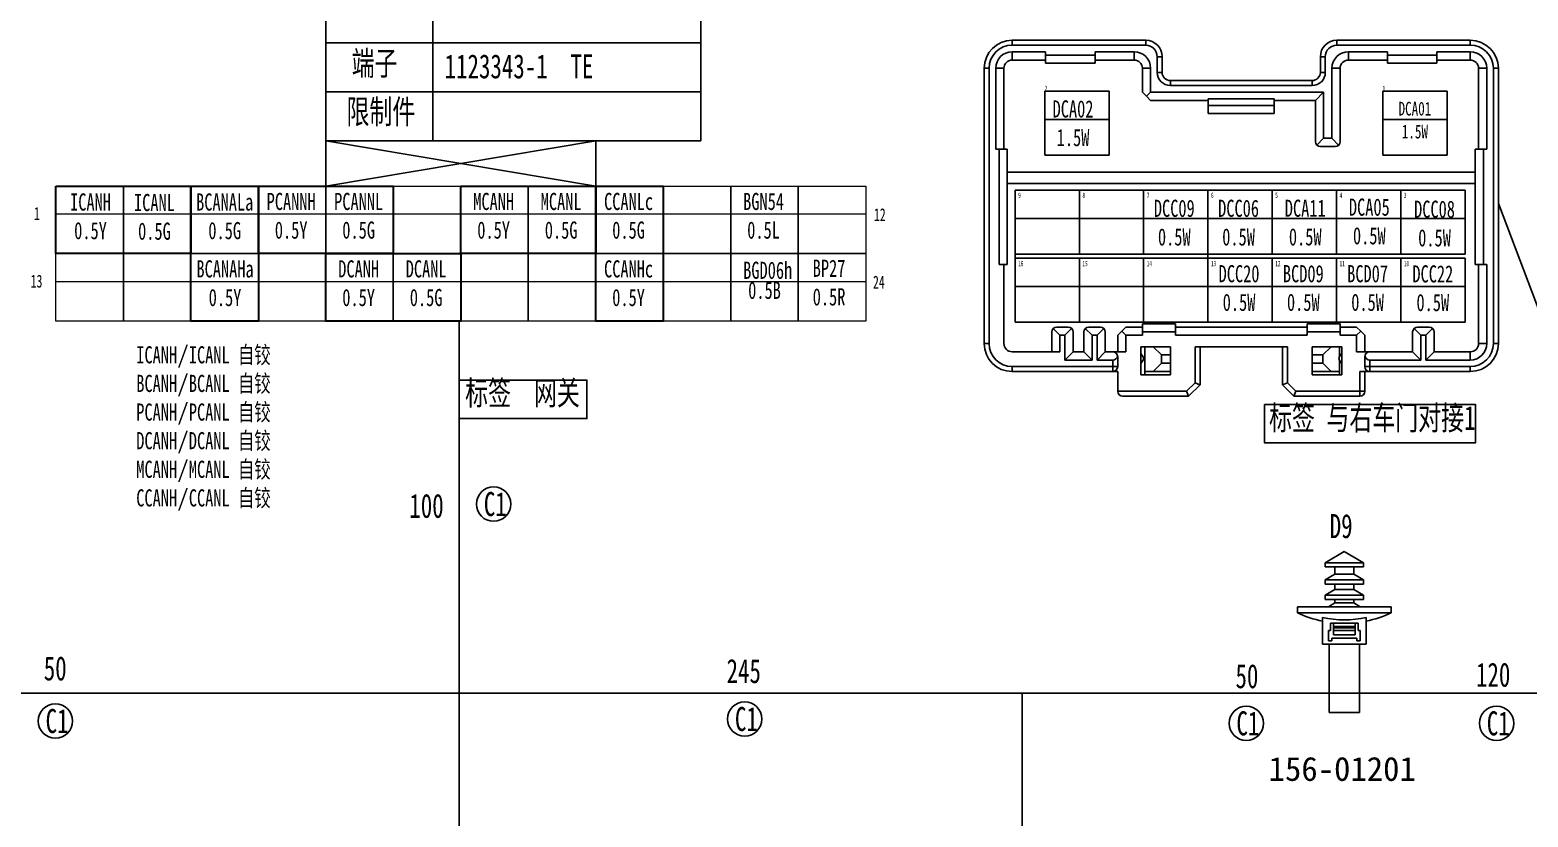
# Model space of a CAD drawing. Header units: millimetres. Extents: x 1543 to 5748, y 1576 to 2417.
# Drawn here: x 4839.7 to 5057.8, y 1692.9 to 1807.5 of the extents above; entities that cross this region are included whole.
import ezdxf

# ---------------------------------------------------------------- set-up
doc = ezdxf.new("R2010")
doc.units = ezdxf.units.MM
doc.layers.get('0').update_dxf_attribs({"lineweight": 25})
doc.layers.add('11文本层', color=255, linetype='Continuous')
for name, color, linetype, lineweight in [('1轮廓实线层', 7, 'Continuous', 50), ('_0', 7, 'Continuous', 25), ('基本型', 7, 'Continuous', 18)]:
    doc.layers.add(name, color=color, linetype=linetype, lineweight=lineweight)
doc.styles.add('FST', font='', dxfattribs={"width": 0.67})
doc.styles.get("Standard").update_dxf_attribs({"font": ''})
doc.styles.add('仿宋体', font='', dxfattribs={"width": 0.7, "height": 3.5})
doc.styles.add('仿宋体GB2312', font='', dxfattribs={"width": 0.7})
doc.styles.add('标准', font='fangsong.ttf', dxfattribs={"width": 0.7, "height": 3.5})
doc.styles.get('FST').set_extended_font_data('宋体')
doc.styles.get('Standard').set_extended_font_data('SimSun')
doc.styles.get('仿宋体').set_extended_font_data('SimSun')
doc.styles.get('仿宋体GB2312').set_extended_font_data('SimSun')

msp = doc.modelspace()

# ---------------------------------------------------------------- linework, layer by layer
at = {"lineweight": -3}
for p, q in [((4982.71, 1805.31), (4982.71, 1806.03)), ((4982.71, 1806.03), (5002.15, 1806.03)), ((4982.71, 1805.31), (5002.15, 1805.31)), ((4982.71, 1804.35), (4987.57, 1804.35)), ((4982.71, 1804.35), (4982.71, 1803.15)), ((4987.57, 1803.87), (4987.57, 1804.35)), ((4994.77, 1803.87), (4994.77, 1804.35)), ((4994.77, 1804.35), (5000.47, 1804.35)), ((5000.47, 1804.35), (5000.47, 1803.15)), ((5002.15, 1805.31), (5002.15, 1806.03)), ((5029.99, 1805.31), (5029.99, 1806.03)), ((5029.99, 1806.03), (5049.43, 1806.03)), ((5029.99, 1805.31), (5049.43, 1805.31)), ((5037.36, 1804.35), (5031.67, 1804.35)), ((5031.67, 1803.15), (5031.67, 1804.35)), ((5037.36, 1804.35), (5037.36, 1803.87)), ((5044.56, 1804.35), (5044.56, 1803.87)), ((5044.56, 1804.35), (5049.43, 1804.35)), ((5049.43, 1805.31), (5049.43, 1806.03)), ((5049.43, 1804.35), (5049.43, 1803.15)), ((4982.71, 1803.15), (4987.57, 1803.15)), ((4987.57, 1803.87), (4994.77, 1803.87)), ((4987.57, 1803.87), (4987.57, 1802.67)), ((4987.57, 1802.67), (4994.77, 1802.67)), ((4994.77, 1802.67), (4994.77, 1803.87)), ((4994.77, 1803.15), (5000.47, 1803.15)), ((5003.83, 1803.63), (5003.83, 1801.35)), ((5003.83, 1803.63), (5004.55, 1803.63)), ((5004.55, 1803.63), (5004.55, 1801.35)), ((5028.31, 1803.63), (5027.59, 1803.63)), ((5027.59, 1801.35), (5027.59, 1803.63)), ((5028.31, 1801.35), (5028.31, 1803.63)), ((5037.36, 1803.15), (5031.67, 1803.15)), ((5037.36, 1803.87), (5044.56, 1803.87)), ((5037.36, 1803.87), (5037.36, 1802.67)), ((5037.36, 1802.67), (5044.56, 1802.67)), ((5044.56, 1802.67), (5044.56, 1803.87)), ((5044.56, 1803.15), (5049.43, 1803.15)), ((4979.35, 1801.95), (4978.63, 1801.95)), ((4978.63, 1761.87), (4978.63, 1801.95)), ((4979.35, 1761.87), (4979.35, 1801.95)), ((4980.31, 1790.19), (4980.31, 1801.95)), ((4980.31, 1801.95), (4981.51, 1801.95)), ((4981.51, 1790.19), (4981.51, 1801.95)), ((5002.87, 1801.95), (5001.67, 1801.95)), ((5001.67, 1801.95), (5001.67, 1798.47)), ((5002.87, 1801.95), (5002.87, 1798.47)), ((5003.83, 1801.35), (5004.55, 1801.35)), ((5005.75, 1799.43), (5005.75, 1800.15)), ((5005.75, 1800.15), (5026.39, 1800.15)), ((5026.39, 1799.43), (5026.39, 1800.15)), ((5028.31, 1801.35), (5027.59, 1801.35)), ((5029.27, 1801.95), (5029.27, 1791.75)), ((5030.47, 1801.95), (5029.27, 1801.95)), ((5030.47, 1801.95), (5030.47, 1791.27)), ((5051.83, 1801.95), (5050.63, 1801.95)), ((5050.63, 1801.95), (5050.63, 1790.19)), ((5051.83, 1801.95), (5051.83, 1790.19)), ((5052.79, 1801.95), (5052.79, 1761.87)), ((5052.79, 1801.95), (5053.51, 1801.95)), ((5053.51, 1801.95), (5053.51, 1761.87)), ((5001.67, 1798.47), (5002.27, 1797.87)), ((5002.27, 1797.87), (5002.87, 1798.47)), ((5002.87, 1797.27), (5002.27, 1797.87)), ((5002.87, 1798.47), (5028.07, 1798.47)), ((5005.75, 1799.43), (5026.39, 1799.43)), ((5026.87, 1797.27), (5028.07, 1798.47)), ((5028.07, 1798.47), (5028.07, 1791.75)), ((5002.87, 1797.27), (5011.27, 1797.27)), ((5011.27, 1797.27), (5011.27, 1797.48)), ((5020.87, 1797.48), (5011.27, 1797.48)), ((5011.27, 1795.35), (5011.27, 1797.27)), ((5011.27, 1797.27), (5011.27, 1796.55)), ((5020.87, 1796.55), (5011.27, 1796.55)), ((5020.87, 1797.48), (5020.87, 1797.27)), ((5020.87, 1797.27), (5026.87, 1797.27)), ((5020.87, 1797.27), (5020.87, 1796.55)), ((5020.87, 1795.35), (5020.87, 1796.55)), ((5026.87, 1797.27), (5026.87, 1791.27)), ((5011.27, 1795.35), (5020.87, 1795.35)), ((5027.08, 1790.76), (5028.07, 1791.75)), ((5028.07, 1791.75), (5029.27, 1791.75)), ((5030.25, 1790.76), (5029.27, 1791.75)), ((4980.31, 1790.19), (4980.79, 1790.19)), ((4980.79, 1773.39), (4980.79, 1790.19)), ((4981.99, 1790.19), (4980.79, 1790.19)), ((4981.99, 1773.39), (4981.99, 1790.19)), ((5027.59, 1790.55), (5029.75, 1790.55)), ((5051.35, 1790.19), (5050.15, 1790.19)), ((5050.15, 1790.19), (5050.15, 1773.39)), ((5051.35, 1790.19), (5051.83, 1790.19)), ((5051.35, 1790.19), (5051.35, 1773.39)), ((4981.99, 1786.83), (5050.15, 1786.83)), ((4981.99, 1785.15), (5050.15, 1785.15)), ((4981.51, 1773.39), (4980.79, 1773.39)), ((4981.51, 1761.87), (4981.51, 1773.39)), ((4981.51, 1773.39), (4981.99, 1773.39)), ((5050.15, 1773.39), (5051.35, 1773.39)), ((5050.63, 1773.39), (5050.63, 1761.87)), ((5051.83, 1773.39), (5051.35, 1773.39)), ((5051.83, 1773.39), (5051.83, 1761.87)), ((4988.47, 1763.55), (4988.47, 1760.67)), ((4988.68, 1764.06), (4989.67, 1763.07)), ((4990.87, 1764.27), (4989.19, 1764.27)), ((4990.39, 1763.07), (4989.67, 1763.07)), ((4989.67, 1763.07), (4989.67, 1760.67)), ((4991.37, 1764.06), (4990.39, 1763.07)), ((4990.39, 1759.47), (4990.39, 1763.07)), ((4991.59, 1760.67), (4991.59, 1763.55)), ((4993.15, 1763.55), (4993.15, 1760.67)), ((4993.36, 1764.06), (4994.35, 1763.07)), ((4995.55, 1764.27), (4993.87, 1764.27)), ((4995.07, 1763.07), (4994.35, 1763.07)), ((4994.35, 1763.07), (4994.35, 1759.47)), ((4996.05, 1764.06), (4995.07, 1763.07)), ((4995.07, 1759.47), (4995.07, 1763.07)), ((4996.27, 1760.67), (4996.27, 1763.55)), ((4998.67, 1763.67), (4998.07, 1763.07)), ((4998.07, 1760.67), (4998.07, 1763.07)), ((4999.27, 1764.27), (4998.67, 1763.67)), ((4999.27, 1763.07), (4998.67, 1763.67)), ((4999.27, 1764.27), (5001.67, 1764.27)), ((4999.27, 1763.07), (5001.67, 1763.07)), ((4999.27, 1760.67), (4999.27, 1763.07)), ((5001.67, 1764.75), (5001.67, 1763.55)), ((5001.67, 1764.75), (5006.47, 1764.75)), ((5001.67, 1763.07), (5001.67, 1763.55)), ((5001.67, 1763.55), (5006.47, 1763.55)), ((5006.47, 1763.55), (5006.47, 1764.75)), ((5006.47, 1764.27), (5025.67, 1764.27)), ((5006.47, 1763.55), (5006.47, 1763.07)), ((5006.47, 1763.07), (5025.67, 1763.07)), ((5025.67, 1764.75), (5025.67, 1763.55)), ((5025.67, 1764.75), (5030.47, 1764.75)), ((5025.67, 1763.07), (5025.67, 1763.55)), ((5025.67, 1763.55), (5030.47, 1763.55)), ((5030.47, 1763.55), (5030.47, 1764.75)), ((5030.47, 1764.27), (5032.87, 1764.27)), ((5030.47, 1763.55), (5030.47, 1763.07)), ((5030.47, 1763.07), (5032.87, 1763.07)), ((5033.47, 1763.67), (5032.87, 1764.27)), ((5032.87, 1763.07), (5033.47, 1763.67)), ((5032.87, 1763.07), (5032.87, 1760.67)), ((5034.07, 1763.07), (5033.47, 1763.67)), ((5034.07, 1763.07), (5034.07, 1760.67)), ((5041.03, 1763.55), (5041.03, 1760.67)), ((5041.24, 1764.06), (5042.23, 1763.07)), ((5043.43, 1764.27), (5041.75, 1764.27)), ((5042.95, 1763.07), (5042.23, 1763.07)), ((5042.23, 1763.07), (5042.23, 1759.47)), ((5043.93, 1764.06), (5042.95, 1763.07)), ((5042.95, 1759.47), (5042.95, 1763.07)), ((5044.15, 1760.67), (5044.15, 1763.55)), ((4979.35, 1761.87), (4978.63, 1761.87)), ((5001.43, 1761.39), (5001.43, 1757.31)), ((5005.75, 1761.39), (5001.43, 1761.39)), ((5001.43, 1761.39), (5002.04, 1761.39)), ((5002.04, 1761.4), (5002.04, 1757.8)), ((5003.24, 1761.4), (5004.44, 1760.2)), ((5005.75, 1757.31), (5005.75, 1761.39)), ((5009.35, 1761.39), (5009.35, 1756.17)), ((5009.35, 1761.39), (5022.79, 1761.39)), ((5010.07, 1761.39), (5010.07, 1755.87)), ((5022.07, 1755.87), (5022.07, 1761.39)), ((5022.79, 1756.17), (5022.79, 1761.39)), ((5026.39, 1761.39), (5026.39, 1757.31)), ((5030.71, 1761.39), (5026.39, 1761.39)), ((5029.16, 1761.4), (5027.96, 1760.2)), ((5030.36, 1759.94), (5030.36, 1761.4)), ((5030.36, 1761.39), (5030.71, 1761.39)), ((5030.71, 1757.31), (5030.71, 1761.39)), ((5051.83, 1761.87), (5050.63, 1761.87)), ((5052.79, 1761.87), (5053.51, 1761.87)), ((4989.67, 1760.67), (4982.71, 1760.67)), ((4997.35, 1758.51), (4982.71, 1758.51)), ((4982.71, 1758.51), (4982.71, 1757.79)), ((4991.59, 1760.67), (4990.39, 1759.47)), ((4994.35, 1759.47), (4990.39, 1759.47)), ((4993.15, 1760.67), (4991.59, 1760.67)), ((4994.35, 1759.47), (4993.15, 1760.67)), ((4996.27, 1760.67), (4995.07, 1759.47)), ((4997.35, 1759.47), (4995.07, 1759.47)), ((4997.35, 1760.67), (4996.27, 1760.67)), ((4997.35, 1760.67), (4999.27, 1760.67)), ((4997.35, 1758.51), (4997.35, 1759.47)), ((4997.35, 1758.51), (4997.35, 1757.79)), ((4997.35, 1758.51), (4998.07, 1758.51)), ((4998.07, 1758.51), (4998.07, 1759.95)), ((5001.43, 1760.41), (5001.75, 1759.98)), ((5001.75, 1759.4), (5001.43, 1758.97)), ((5003.24, 1757.8), (5004.44, 1759)), ((5004.44, 1760.2), (5004.44, 1759)), ((5005.75, 1760.2), (5004.44, 1760.2)), ((5004.44, 1759), (5005.75, 1759)), ((5027.96, 1760.2), (5026.39, 1760.2)), ((5026.39, 1759), (5027.96, 1759)), ((5027.96, 1759), (5027.96, 1760.2)), ((5029.16, 1757.8), (5027.96, 1759)), ((5030.36, 1757.8), (5030.36, 1759.44)), ((5030.38, 1759.98), (5030.71, 1760.41)), ((5030.71, 1758.97), (5030.38, 1759.4)), ((5032.87, 1760.67), (5034.79, 1760.67)), ((5034.07, 1759.95), (5034.07, 1758.51)), ((5034.07, 1758.51), (5034.79, 1758.51)), ((5041.03, 1760.67), (5034.79, 1760.67)), ((5042.23, 1759.47), (5034.79, 1759.47)), ((5034.79, 1759.47), (5034.79, 1758.51)), ((5049.43, 1758.51), (5034.79, 1758.51)), ((5034.79, 1758.51), (5034.79, 1757.79)), ((5042.23, 1759.47), (5041.03, 1760.67)), ((5044.15, 1760.67), (5042.95, 1759.47)), ((5049.43, 1759.47), (5042.95, 1759.47)), ((5049.43, 1760.67), (5044.15, 1760.67)), ((5049.43, 1759.47), (5049.43, 1760.67)), ((5049.43, 1758.51), (5049.43, 1757.79)), ((4997.35, 1757.79), (4982.71, 1757.79)), ((4997.35, 1757.79), (4998.07, 1757.79)), ((4998.07, 1757.79), (4998.07, 1754.91)), ((5001.43, 1757.31), (5005.75, 1757.31)), ((5002.04, 1757.31), (5002.04, 1757.8)), ((5003.24, 1757.8), (5002.04, 1757.8)), ((5003.24, 1757.8), (5005.75, 1757.8)), ((5026.39, 1757.8), (5029.16, 1757.8)), ((5026.39, 1757.31), (5030.71, 1757.31)), ((5030.36, 1757.8), (5029.16, 1757.8)), ((5030.36, 1757.31), (5030.36, 1757.8)), ((5034.79, 1757.79), (5033.35, 1757.79)), ((5033.35, 1757.79), (5033.35, 1754.91)), ((5034.07, 1757.79), (5034.07, 1754.91)), ((5049.43, 1757.79), (5034.79, 1757.79)), ((5008.09, 1754.91), (4998.07, 1754.91)), ((5008.39, 1754.19), (4998.79, 1754.19)), ((5009.35, 1756.17), (5008.09, 1754.91)), ((5008.09, 1754.91), (5008.38, 1754.19)), ((5010.07, 1755.87), (5008.39, 1754.19)), ((5009.35, 1756.17), (5010.06, 1755.87)), ((5022.79, 1756.17), (5022.07, 1755.87)), ((5023.75, 1754.19), (5022.07, 1755.87)), ((5024.04, 1754.91), (5022.79, 1756.17)), ((5024.04, 1754.91), (5023.75, 1754.19)), ((5033.35, 1754.19), (5023.75, 1754.19)), ((5033.35, 1754.91), (5024.04, 1754.91)), ((5033.35, 1754.91), (5034.07, 1754.91)), ((5033.35, 1754.91), (5033.35, 1754.19)), ((5031.08, 1731.61), (5028.28, 1729.93)), ((5031.08, 1731.61), (5033.88, 1729.93)), ((5028.28, 1729.93), (5029.74, 1729.93)), ((5028.28, 1729.93), (5028.28, 1729.35)), ((5028.28, 1729.35), (5029.74, 1729.35)), ((5029.71, 1728.31), (5028.28, 1727.45)), ((5029.71, 1729.35), (5029.71, 1728.31)), ((5029.71, 1728.31), (5030.42, 1728.31)), ((5029.74, 1729.93), (5033.88, 1729.93)), ((5029.74, 1729.35), (5033.88, 1729.35)), ((5030.42, 1728.31), (5032.46, 1728.31)), ((5032.46, 1729.35), (5032.46, 1728.31)), ((5032.46, 1728.31), (5033.88, 1727.45)), ((5033.88, 1729.93), (5033.88, 1729.35)), ((5028.28, 1727.45), (5029.74, 1727.45)), ((5028.28, 1727.45), (5028.28, 1726.82)), ((5028.28, 1726.82), (5029.74, 1726.82)), ((5029.71, 1726.06), (5028.28, 1725.21)), ((5029.71, 1726.82), (5029.71, 1726.06)), ((5029.71, 1726.06), (5030.42, 1726.06)), ((5029.74, 1727.45), (5033.88, 1727.45)), ((5029.74, 1726.82), (5033.88, 1726.82)), ((5030.42, 1726.06), (5032.46, 1726.06)), ((5032.46, 1726.82), (5032.46, 1726.06)), ((5032.46, 1726.06), (5033.88, 1725.21)), ((5033.88, 1727.45), (5033.88, 1726.82)), ((5028.28, 1725.21), (5029.74, 1725.21)), ((5028.28, 1725.21), (5028.28, 1724.61)), ((5028.28, 1724.61), (5029.74, 1724.61)), ((5029.71, 1724.1), (5028.77, 1723.53)), ((5029.71, 1724.61), (5029.71, 1724.1)), ((5029.71, 1724.1), (5030.42, 1724.1)), ((5029.74, 1725.21), (5033.88, 1725.21)), ((5029.74, 1724.61), (5033.88, 1724.61)), ((5030.42, 1724.1), (5032.46, 1724.1)), ((5032.46, 1724.61), (5033.88, 1724.61)), ((5032.46, 1724.61), (5032.46, 1724.1)), ((5032.46, 1724.1), (5033.39, 1723.53)), ((5033.88, 1725.21), (5033.88, 1724.61)), ((5024.28, 1722.65), (5024.28, 1723.53)), ((5027.82, 1723.53), (5024.28, 1723.53)), ((5027.82, 1722.65), (5024.28, 1722.65)), ((5027.82, 1723.53), (5037.88, 1723.53)), ((5027.82, 1722.65), (5037.88, 1722.65)), ((5027.88, 1718.09), (5027.88, 1721.97)), ((5034.28, 1718.09), (5034.28, 1721.97)), ((5037.88, 1722.65), (5037.88, 1723.53)), ((5028.76, 1720.09), (5028.76, 1718.57)), ((5028.76, 1720.09), (5029.08, 1720.09)), ((5033.08, 1721.13), (5029.08, 1721.13)), ((5029.08, 1721.13), (5029.08, 1720.09)), ((5029.48, 1720.68), (5029.48, 1721.13)), ((5029.48, 1720.64), (5029.48, 1720.68)), ((5029.48, 1720.68), (5032.68, 1720.68)), ((5029.48, 1720.49), (5029.48, 1720.64)), ((5029.48, 1720.64), (5032.68, 1720.64)), ((5029.48, 1720.09), (5029.48, 1720.49)), ((5029.48, 1720.49), (5032.68, 1720.49)), ((5029.48, 1719.45), (5029.48, 1720.09)), ((5029.48, 1720.09), (5032.68, 1720.09)), ((5029.48, 1719.45), (5032.68, 1719.45)), ((5032.68, 1720.68), (5032.68, 1721.13)), ((5032.68, 1720.64), (5032.68, 1720.68)), ((5032.68, 1720.49), (5032.68, 1720.64)), ((5032.68, 1720.09), (5032.68, 1720.49)), ((5032.68, 1719.45), (5032.68, 1720.09)), ((5033.08, 1721.13), (5033.08, 1720.09)), ((5033.08, 1720.09), (5033.4, 1720.09)), ((5033.4, 1720.09), (5033.4, 1718.57)), ((5027.88, 1718.09), (5034.28, 1718.09)), ((5029.24, 1718.57), (5028.76, 1718.57)), ((5028.88, 1713.13), (5028.88, 1718.09)), ((5028.88, 1718.09), (5033.28, 1718.09)), ((5032.92, 1718.97), (5029.24, 1718.97)), ((5029.24, 1718.57), (5029.24, 1718.97)), ((5032.92, 1718.57), (5032.92, 1718.97)), ((5033.4, 1718.57), (5032.92, 1718.57)), ((5033.28, 1713.13), (5033.28, 1718.09)), ((5028.88, 1708.17), (5028.88, 1713.13)), ((5033.28, 1708.17), (5033.28, 1713.13)), ((5028.88, 1708.17), (5033.28, 1708.17))]:
    msp.add_line(p, q, dxfattribs=at)
for p, q in [((4987.47, 1798.63), (4996.83, 1798.63)), ((4987.47, 1798.63), (4987.47, 1789.3)), ((4996.83, 1798.63), (4996.83, 1789.3)), ((4996.83, 1798.63), (4996.83, 1789.3)), ((5036.67, 1798.63), (5046.04, 1798.63)), ((5036.67, 1798.63), (5036.67, 1789.3)), ((5046.04, 1798.63), (5046.04, 1789.3)), ((5046.04, 1798.63), (5046.04, 1789.3)), ((4987.47, 1794.5), (4996.83, 1794.5)), ((5036.67, 1794.5), (5046.03, 1794.5)), ((4882.75, 1784.79), (4882.75, 1791.37)), ((4882.75, 1791.37), (4922.06, 1791.37)), ((4882.75, 1791.37), (4922.06, 1784.79)), ((4922.06, 1791.37), (4882.75, 1784.79)), ((4922.06, 1791.37), (4922.06, 1784.79)), ((4987.47, 1789.3), (4996.83, 1789.3)), ((5036.68, 1789.3), (5046.04, 1789.3)), ((4983.13, 1784.22), (4992.49, 1784.22)), ((4983.13, 1784.22), (4983.13, 1774.89)), ((4992.49, 1784.22), (4992.49, 1774.89)), ((4992.49, 1784.22), (5001.85, 1784.22)), ((4992.49, 1784.22), (4992.49, 1774.89)), ((5001.85, 1784.22), (5001.85, 1774.89)), ((5001.85, 1784.22), (5011.21, 1784.22)), ((5001.85, 1784.22), (5001.85, 1774.89)), ((5011.21, 1784.22), (5011.21, 1774.89)), ((5011.21, 1784.22), (5020.57, 1784.22)), ((5011.21, 1784.22), (5011.21, 1774.89)), ((5020.57, 1784.22), (5020.57, 1774.89)), ((5020.57, 1784.22), (5029.93, 1784.22)), ((5020.57, 1784.22), (5020.57, 1774.89)), ((5029.93, 1784.22), (5029.93, 1774.89)), ((5029.93, 1784.22), (5039.3, 1784.22)), ((5029.93, 1784.22), (5029.93, 1774.89)), ((5039.3, 1784.22), (5039.3, 1774.89)), ((5039.3, 1784.22), (5048.66, 1784.22)), ((5039.3, 1784.22), (5039.3, 1774.89)), ((5048.66, 1784.22), (5048.66, 1774.89)), ((5048.66, 1784.22), (5048.66, 1774.89)), ((4983.13, 1780.09), (4992.49, 1780.09)), ((4992.49, 1780.09), (5001.85, 1780.09)), ((5001.85, 1780.09), (5011.21, 1780.09)), ((5011.21, 1780.09), (5020.57, 1780.09)), ((5020.57, 1780.09), (5029.93, 1780.09)), ((5029.93, 1780.09), (5039.29, 1780.09)), ((5039.3, 1780.09), (5048.66, 1780.09)), ((4983.13, 1774.89), (4992.49, 1774.89)), ((4983.13, 1774.28), (4992.49, 1774.28)), ((4983.13, 1774.28), (4983.13, 1764.96)), ((4992.49, 1774.89), (5001.85, 1774.89)), ((4992.49, 1774.28), (4992.49, 1764.96)), ((4992.49, 1774.28), (5001.85, 1774.28)), ((4992.49, 1774.28), (4992.49, 1764.96)), ((5001.85, 1774.89), (5011.21, 1774.89)), ((5001.85, 1774.28), (5001.85, 1764.96)), ((5001.85, 1774.28), (5011.21, 1774.28)), ((5001.85, 1774.28), (5001.85, 1764.96)), ((5011.21, 1774.89), (5020.57, 1774.89)), ((5011.21, 1774.28), (5011.21, 1764.96)), ((5011.21, 1774.28), (5020.57, 1774.28)), ((5011.21, 1774.28), (5011.21, 1764.96)), ((5020.57, 1774.89), (5029.93, 1774.89)), ((5020.57, 1774.28), (5020.57, 1764.96)), ((5020.57, 1774.28), (5029.93, 1774.28)), ((5020.57, 1774.28), (5020.57, 1764.96)), ((5029.93, 1774.28), (5029.93, 1764.96)), ((5029.93, 1774.28), (5039.3, 1774.28)), ((5029.93, 1774.28), (5029.93, 1764.96)), ((5029.94, 1774.89), (5039.3, 1774.89)), ((5039.3, 1774.89), (5048.66, 1774.89)), ((5039.3, 1774.28), (5039.3, 1764.96)), ((5039.3, 1774.28), (5048.66, 1774.28)), ((5039.3, 1774.28), (5039.3, 1764.96)), ((5048.66, 1774.28), (5048.66, 1764.96)), ((5048.66, 1774.28), (5048.66, 1764.96)), ((4983.13, 1770.16), (4992.49, 1770.16)), ((4992.49, 1770.16), (5001.85, 1770.16)), ((5001.85, 1770.16), (5011.21, 1770.16)), ((5011.21, 1770.16), (5020.57, 1770.16)), ((5020.57, 1770.16), (5029.93, 1770.16)), ((5029.93, 1770.16), (5039.29, 1770.16)), ((5039.3, 1770.16), (5048.66, 1770.16)), ((4983.13, 1764.96), (4992.49, 1764.96)), ((4992.49, 1764.96), (5001.85, 1764.96)), ((5001.85, 1764.96), (5011.21, 1764.96)), ((5011.21, 1764.96), (5020.57, 1764.96)), ((5020.57, 1764.96), (5029.93, 1764.96)), ((5029.94, 1764.96), (5039.3, 1764.96)), ((5039.3, 1764.96), (5048.66, 1764.96))]:
    msp.add_line(p, q)
for centre, radius, start, end in [((4982.71, 1801.95), 4.08, 90, 180), ((4982.71, 1801.95), 3.36, 90, 180), ((4982.71, 1801.95), 2.4, 90, 180), ((5000.47, 1801.95), 2.4, 0, 90), ((5002.15, 1803.63), 2.4, 0, 90), ((5002.15, 1803.63), 1.68, 0, 90), ((5029.99, 1803.63), 2.4, 90, 180), ((5029.99, 1803.63), 1.68, 90, 180), ((5031.67, 1801.95), 2.4, 90, 180), ((5049.43, 1801.95), 4.08, 360, 90), ((5049.43, 1801.95), 3.36, 0, 90), ((5049.43, 1801.95), 2.4, 360, 90), ((4982.71, 1801.95), 1.2, 90, 180), ((5000.47, 1801.95), 1.2, 0, 90), ((5031.67, 1801.95), 1.2, 90, 180), ((5049.43, 1801.95), 1.2, 360, 90), ((5005.75, 1801.35), 1.92, 180, 270), ((5005.75, 1801.35), 1.2, 180, 270), ((5026.39, 1801.35), 1.92, 270, 0), ((5026.39, 1801.35), 1.2, 270, 0), ((5027.59, 1791.27), 0.72, 180, 270), ((5029.75, 1791.27), 0.72, 270, 0), ((4989.19, 1763.55), 0.72, 90, 180), ((4990.87, 1763.55), 0.72, 0, 90), ((4993.87, 1763.55), 0.72, 90, 180), ((4995.55, 1763.55), 0.72, 0, 90), ((5041.75, 1763.55), 0.72, 90, 180), ((5043.43, 1763.55), 0.72, 360, 90), ((4982.71, 1761.87), 4.08, 180, 270), ((4982.71, 1761.87), 3.36, 180, 270), ((4982.71, 1761.87), 1.2, 180, 270), ((5049.43, 1761.87), 2.4, 270, 0), ((5049.43, 1761.87), 3.36, 270, 0), ((5049.43, 1761.87), 1.2, 270, 0), ((5049.43, 1761.87), 4.08, 270, 0), ((4997.35, 1759.95), 0.72, 0, 89.9998), ((4997.35, 1760.19), 0.72, 269.996, 350.4163), ((4997.35, 1758.51), 0.72, 270, 0), ((5001.37, 1759.69), 0.48, 323.1301, 36.8699), ((5030.77, 1759.69), 0.48, 143.1301, 216.8699), ((5034.79, 1759.95), 0.72, 90, 179.9998), ((5034.79, 1758.51), 0.72, 180, 270), ((5034.79, 1760.19), 0.72, 189.598, 269.9895), ((4998.79, 1754.91), 0.72, 180, 270), ((5033.35, 1754.91), 0.72, 270, 0), ((5031.08, 1737.13), 16, 244.8493, 258.4631), ((5031.08, 1737.13), 15.49, 258.0793, 281.9207), ((5031.08, 1737.13), 16, 281.5369, 295.1507)]:
    msp.add_arc(centre, radius, start, end, dxfattribs=at)
at = {"layer": '11文本层'}
for p, q in [((4882.75, 1820.62), (4882.75, 1791.37)), ((4898.35, 1820.62), (4898.35, 1791.37)), ((4937.35, 1820.62), (4937.35, 1791.37)), ((4882.75, 1805.67), (4937.35, 1805.67)), ((4882.75, 1798.52), (4937.35, 1798.52)), ((4882.75, 1791.37), (4937.35, 1791.37))]:
    msp.add_line(p, q, dxfattribs=at)
at = {"layer": '1轮廓实线层', "lineweight": -2}
for p, q in [((4902.17, 1664.26), (4902.17, 1765.13)), ((4576.35, 1710.94), (5153.8, 1710.94)), ((4984.16, 1710.94), (4984.16, 1655.22))]:
    msp.add_line(p, q, dxfattribs=at)
at = {"layer": '1轮廓实线层', "lineweight": 30}
for points in [[(4843.43, 1784.79), (4863.09, 1784.79), (4863.09, 1774.96), (4843.43, 1774.96)], [(4863.09, 1784.79), (4872.92, 1784.79), (4872.92, 1765.13), (4863.09, 1765.13)], [(4872.92, 1784.79), (4892.57, 1784.79), (4892.57, 1774.96), (4872.92, 1774.96)], [(4902.4, 1784.79), (4922.06, 1784.79), (4922.06, 1774.96), (4902.4, 1774.96)], [(4922.06, 1784.79), (4931.89, 1784.79), (4931.89, 1765.13), (4922.06, 1765.13)], [(4882.75, 1774.96), (4902.4, 1774.96), (4902.4, 1765.13), (4882.75, 1765.13)]]:
    msp.add_lwpolyline(points, close=True, dxfattribs=at)
at = {"layer": '1轮廓实线层', "lineweight": -2}
for points in [[(4902.17, 1756.55), (4920.78, 1756.55), (4920.78, 1750.95), (4902.17, 1750.95)], [(5019.47, 1753), (5050.16, 1753), (5050.16, 1747.4), (5019.47, 1747.4)]]:
    msp.add_lwpolyline(points, close=True, dxfattribs=at)
at = {"layer": '_0', "lineweight": -3}
for p, q in [((4983.13, 1784.22), (5001.85, 1784.22)), ((4983.13, 1764.96), (4983.13, 1784.22)), ((5001.85, 1784.22), (5001.85, 1774.89)), ((5080.54, 1710.94), (5053.51, 1782.25)), ((5001.85, 1774.89), (5011.21, 1774.89)), ((5011.21, 1774.89), (5011.21, 1764.96)), ((5011.21, 1764.96), (4983.13, 1764.96))]:
    msp.add_line(p, q, dxfattribs=at)
at = {"layer": '_0', "color": 1}
for centre in [(4907.18, 1738.49), (4843.37, 1706.9), (4943.76, 1707.2), (5016.8, 1706.57), (5053.25, 1706.57)]:
    msp.add_circle(centre, 2.5, dxfattribs=at)
at = {"layer": '基本型'}
for p, q in [((4843.43, 1774.96), (4843.43, 1784.79)), ((4843.43, 1784.79), (4853.26, 1784.79)), ((4853.26, 1774.96), (4853.26, 1784.79)), ((4853.26, 1784.79), (4863.09, 1784.79)), ((4853.26, 1784.79), (4853.26, 1774.96)), ((4863.09, 1774.96), (4863.09, 1784.79)), ((4863.09, 1784.79), (4872.92, 1784.79)), ((4863.09, 1784.79), (4863.09, 1774.96)), ((4872.92, 1774.96), (4872.92, 1784.79)), ((4872.92, 1784.79), (4882.75, 1784.79)), ((4872.92, 1784.79), (4872.92, 1774.96)), ((4882.75, 1774.96), (4882.75, 1784.79)), ((4882.75, 1784.79), (4892.57, 1784.79)), ((4882.75, 1784.79), (4882.75, 1774.96)), ((4892.57, 1774.96), (4892.57, 1784.79)), ((4892.57, 1784.79), (4902.4, 1784.79)), ((4892.57, 1784.79), (4892.57, 1774.96)), ((4902.4, 1774.96), (4902.4, 1784.79)), ((4902.4, 1784.79), (4912.23, 1784.79)), ((4902.4, 1784.79), (4902.4, 1774.96)), ((4912.23, 1774.96), (4912.23, 1784.79)), ((4912.23, 1784.79), (4922.06, 1784.79)), ((4912.23, 1784.79), (4912.23, 1774.96)), ((4922.06, 1774.96), (4922.06, 1784.79)), ((4922.06, 1784.79), (4931.89, 1784.79)), ((4931.89, 1774.96), (4931.89, 1784.79)), ((4931.89, 1784.79), (4941.71, 1784.79)), ((4931.89, 1784.79), (4931.89, 1774.96)), ((4941.71, 1774.96), (4941.71, 1784.79)), ((4941.71, 1784.79), (4951.54, 1784.79)), ((4941.71, 1784.79), (4941.71, 1774.96)), ((4951.54, 1774.96), (4951.54, 1784.79)), ((4951.54, 1784.79), (4961.37, 1784.79)), ((4951.54, 1784.79), (4951.54, 1774.96)), ((4961.37, 1784.79), (4961.37, 1774.96)), ((4853.26, 1780.69), (4843.43, 1780.69)), ((4863.09, 1780.69), (4853.26, 1780.69)), ((4872.92, 1780.69), (4863.09, 1780.69)), ((4882.75, 1780.69), (4872.92, 1780.69)), ((4892.57, 1780.69), (4882.75, 1780.69)), ((4902.4, 1780.69), (4892.57, 1780.69)), ((4912.23, 1780.69), (4902.4, 1780.69)), ((4922.06, 1780.69), (4912.23, 1780.69)), ((4931.89, 1780.69), (4922.06, 1780.69)), ((4941.71, 1780.69), (4931.89, 1780.69)), ((4951.54, 1780.69), (4941.71, 1780.69)), ((4961.37, 1780.69), (4951.54, 1780.69)), ((4843.43, 1765.13), (4843.43, 1774.96)), ((4843.43, 1774.96), (4853.26, 1774.96)), ((4853.26, 1774.96), (4843.43, 1774.96)), ((4853.26, 1765.13), (4853.26, 1774.96)), ((4853.26, 1774.96), (4863.09, 1774.96)), ((4853.26, 1774.96), (4853.26, 1765.13)), ((4863.09, 1774.96), (4853.26, 1774.96)), ((4863.09, 1765.13), (4863.09, 1774.96)), ((4863.09, 1774.96), (4872.92, 1774.96)), ((4863.09, 1774.96), (4863.09, 1765.13)), ((4872.92, 1774.96), (4863.09, 1774.96)), ((4872.92, 1765.13), (4872.92, 1774.96)), ((4872.92, 1774.96), (4882.75, 1774.96)), ((4872.92, 1774.96), (4872.92, 1765.13)), ((4882.75, 1774.96), (4872.92, 1774.96)), ((4882.75, 1765.13), (4882.75, 1774.96)), ((4882.75, 1774.96), (4892.57, 1774.96)), ((4882.75, 1774.96), (4882.75, 1765.13)), ((4892.57, 1774.96), (4882.75, 1774.96)), ((4892.57, 1765.13), (4892.57, 1774.96)), ((4892.57, 1774.96), (4902.4, 1774.96)), ((4892.57, 1774.96), (4892.57, 1765.13)), ((4902.4, 1774.96), (4892.57, 1774.96)), ((4902.4, 1765.13), (4902.4, 1774.96)), ((4902.4, 1774.96), (4912.23, 1774.96)), ((4902.4, 1774.96), (4902.4, 1765.13)), ((4912.23, 1774.96), (4902.4, 1774.96)), ((4912.23, 1765.13), (4912.23, 1774.96)), ((4912.23, 1774.96), (4922.06, 1774.96)), ((4912.23, 1774.96), (4912.23, 1765.13)), ((4922.06, 1774.96), (4912.23, 1774.96)), ((4922.06, 1765.13), (4922.06, 1774.96)), ((4922.06, 1774.96), (4931.89, 1774.96)), ((4922.06, 1774.96), (4922.06, 1765.13)), ((4931.89, 1774.96), (4922.06, 1774.96)), ((4931.89, 1765.13), (4931.89, 1774.96)), ((4931.89, 1774.96), (4941.71, 1774.96)), ((4931.89, 1774.96), (4931.89, 1765.13)), ((4941.71, 1774.96), (4931.89, 1774.96)), ((4941.71, 1765.13), (4941.71, 1774.96)), ((4941.71, 1774.96), (4951.54, 1774.96)), ((4941.71, 1774.96), (4941.71, 1765.13)), ((4951.54, 1774.96), (4941.71, 1774.96)), ((4951.54, 1765.13), (4951.54, 1774.96)), ((4951.54, 1774.96), (4961.37, 1774.96)), ((4951.54, 1774.96), (4951.54, 1765.13)), ((4961.37, 1774.96), (4951.54, 1774.96)), ((4961.37, 1774.96), (4961.37, 1765.13)), ((4853.26, 1770.86), (4843.43, 1770.86)), ((4863.09, 1770.86), (4853.26, 1770.86)), ((4872.92, 1770.86), (4863.09, 1770.86)), ((4882.75, 1770.86), (4872.92, 1770.86)), ((4892.57, 1770.86), (4882.75, 1770.86)), ((4902.4, 1770.86), (4892.57, 1770.86)), ((4912.23, 1770.86), (4902.4, 1770.86)), ((4922.06, 1770.86), (4912.23, 1770.86)), ((4931.89, 1770.86), (4922.06, 1770.86)), ((4941.71, 1770.86), (4931.89, 1770.86)), ((4951.54, 1770.86), (4941.71, 1770.86)), ((4961.37, 1770.86), (4951.54, 1770.86)), ((4853.26, 1765.13), (4843.43, 1765.13)), ((4863.09, 1765.13), (4853.26, 1765.13)), ((4872.92, 1765.13), (4863.09, 1765.13)), ((4882.75, 1765.13), (4872.92, 1765.13)), ((4892.57, 1765.13), (4882.75, 1765.13)), ((4902.4, 1765.13), (4892.57, 1765.13)), ((4912.23, 1765.13), (4902.4, 1765.13)), ((4922.06, 1765.13), (4912.23, 1765.13)), ((4931.89, 1765.13), (4922.06, 1765.13)), ((4941.71, 1765.13), (4931.89, 1765.13)), ((4951.54, 1765.13), (4941.71, 1765.13)), ((4961.37, 1765.13), (4951.54, 1765.13))]:
    msp.add_line(p, q, dxfattribs=at)

# ---------------------------------------------------------------- texts
at = {"width": 0.6}
for s, p in [('2', (4987.44, 1798.63)), ('1', (5036.65, 1798.63)), ('9', (4983.58, 1783.06)), ('8', (4992.94, 1783.06)), ('7', (5002.3, 1783.06)), ('6', (5011.66, 1783.06)), ('5', (5021.02, 1783.06)), ('4', (5030.39, 1783.06)), ('3', (5039.75, 1783.06)), ('16', (4983.58, 1773.13)), ('15', (4992.94, 1773.13)), ('14', (5002.3, 1773.13)), ('13', (5011.66, 1773.13)), ('12', (5021.02, 1773.13)), ('11', (5030.39, 1773.13)), ('10', (5039.75, 1773.13))]:
    msp.add_text(s, height=0.78, dxfattribs=at).set_placement(p)
at = {"linetype": 'ByBlock', "lineweight": -2, "style": 'FST', "width": 0.67}
for s, height, p in [('1', 1.87, (4840.25, 1779.87)), ('12', 1.872, (4962.58, 1779.69)), ('13', 1.872, (4839.76, 1770.02)), ('24', 1.872, (4962.44, 1769.88))]:
    msp.add_text(s, height=height, dxfattribs=at).set_placement(p)
at = {"attachment_point": 1, "style": '标准'}
for s, insert, char_height, width in [('\\pxqc;DCA02\\P1.5W', (4988.5, 1797.28), 2.5, 6.1396), ('\\pxqc;DCA01\\P1.5W', (5038.29, 1797.07), 2, 6.1396), ('\\pxqc;ICANH\\P0.5Y', (4845.37, 1783.73), 2.5, 6.2163), ('\\pxqc;ICANL\\P0.5G', (4854.68, 1783.65), 2.5, 6.2163), ('\\pxqc;BCANALa\\P0.5G', (4864.91, 1783.73), 2.5, 6.2163), ('\\pxqc;PCANNH\\P0.5Y', (4874.59, 1783.81), 2.5, 6.2163), ('\\pxqc;PCANNL\\P0.5G', (4884.42, 1783.81), 2.5, 6.2163), ('\\pxqc;MCANH\\P0.5Y', (4904.08, 1783.81), 2.5, 6.2163), ('\\pxqc;MCANL\\P0.5G', (4913.91, 1783.81), 2.5, 6.2163), ('\\pxqc;CCANLc\\P0.5G', (4923.73, 1783.81), 2.5, 6.2163), ('\\pxqc;BGN54\\P0.5L', (4943.39, 1783.81), 2.5, 6.2163), ('\\pxqc;DCC09\\P0.5W', (5003.83, 1782.81), 2.5, 4.9731), ('\\pxqc;DCC06\\P0.5W', (5013.19, 1782.81), 2.5, 4.9731), ('\\pxqc;DCA11\\P0.5W', (5022.9, 1782.82), 2.5, 4.9731), ('\\pxqc;DCA05\\P0.5W', (5031.65, 1782.98), 2.5, 6.1396), ('\\pxqc;DCC08\\P0.5W', (5041.73, 1782.68), 2.5, 4.9731), ('\\pxqc;BCANAHa\\P0.5Y', (4864.96, 1773.99), 2.5, 6.2163), ('\\pxqc;DCANH\\P0.5Y', (4884.42, 1773.99), 2.5, 6.2163), ('\\pxqc;DCANL\\P0.5G', (4894.25, 1773.99), 2.5, 6.2163), ('\\pxqc;CCANHc\\P0.5Y', (4923.73, 1773.99), 2.5, 6.2163), ('\\pxsm0.7,ql;{\\fSimSun|b0|i0|c134|p49;BGD06h}\\P\\ps*1,qc;0.5B', (4943.53, 1773.79), 2.5, 6.2163), ('\\pxqc;BP27\\P0.5R', (4952.93, 1774.08), 2.5, 6.2163), ('\\pxqc;DCC20\\P0.5W', (5013.26, 1773.29), 2.5, 4.9731), ('\\pxqc;BCD09\\P0.5W', (5022.62, 1773.29), 2.5, 4.9731), ('\\pxqc;BCD07\\P0.5W', (5031.98, 1773.29), 2.5, 4.9731), ('\\pxqc;DCC22\\P0.5W', (5041.48, 1773.26), 2.5, 4.9731)]:
    msp.add_mtext(s, dxfattribs=dict(at, insert=insert, char_height=char_height, width=width))
at = {"layer": '11文本层', "style": '标准', "width": 0.7}
for s, p in [('端子', (4886.51, 1800.94)), ('1123343-1  TE', (4900.05, 1800.48)), ('限制件', (4885.76, 1793.88))]:
    msp.add_text(s, height=3.5, dxfattribs=at).set_placement(p)
at = {"layer": '11文本层', "char_height": 3.5, "attachment_point": 1, "style": '标准'}
for s, insert, width in [('标签  网关', (4903.04, 1756.43), 27.0608), ('标签 与右车门对接1 ', (5020.12, 1752.8), 32.9867)]:
    msp.add_mtext(s, dxfattribs=dict(at, insert=insert, width=width))
at = {"layer": '1轮廓实线层', "lineweight": 0, "insert": (4855.14, 1761.48), "char_height": 2.5, "attachment_point": 1}
msp.add_mtext('\\pxqc;{\\fFangSong_GB2312|b0|i0|c134|p2;\\W0.7;\\C6;ICANH\\fSimSun|b0|i0|c134|p2;\\W1;/\\fFangSong_GB2312|b0|i0|c134|p2;\\W0.7;ICANL 自铰\\P\\C1;BCANH\\fSimSun|b0|i0|c134|p2;\\W1;/\\fFangSong_GB2312|b0|i0|c134|p2;\\W0.7;BCANL 自铰\\P\\C7;PCANH\\fSimSun|b0|i0|c134|p2;\\W1;/\\fFangSong_GB2312|b0|i0|c134|p2;\\W0.7;PCANL 自铰\\P\\C3;DCANH\\fSimSun|b0|i0|c134|p2;\\W1;/\\fFangSong_GB2312|b0|i0|c134|p2;\\W0.7;DCANL 自铰\\P\\C2;MCANH\\fSimSun|b0|i0|c134|p2;\\W1;/\\fFangSong_GB2312|b0|i0|c134|p2;\\W0.7;MCANL 自铰\\P\\C4;CCANH\\fSimSun|b0|i0|c134|p2;\\W1;/\\fFangSong_GB2312|b0|i0|c134|p2;\\W0.7;CCANL 自铰}', dxfattribs=at)
at = {"layer": '1轮廓实线层', "lineweight": 0, "insert": (5028.95, 1737.04), "char_height": 3.5, "attachment_point": 1, "style": '仿宋体'}
msp.add_mtext('D9 ', dxfattribs=at)
at = {"layer": '_0', "char_height": 3.5, "width": 5.9278, "attachment_point": 1, "style": '仿宋体'}
for s, insert in [('100', (4894.91, 1739.99)), ('50', (4841.67, 1716.32)), ('245', (4941.11, 1715.94)), ('50', (5015.23, 1715.19)), ('120', (5050.26, 1715.4))]:
    msp.add_mtext(s, dxfattribs=dict(at, insert=insert))
at = {"layer": '_0', "color": 1, "char_height": 3.5, "width": 7.013, "attachment_point": 1, "style": '仿宋体GB2312'}
for insert in [(4905.76, 1740.25), (4841.94, 1708.66), (4942.33, 1708.95), (5015.37, 1708.32), (5051.83, 1708.32)]:
    msp.add_mtext('C1', dxfattribs=dict(at, insert=insert))
at = {"layer": '_0', "lineweight": -2, "insert": (5020.06, 1701.69), "char_height": 3.5, "width": 22.9655, "attachment_point": 1}
msp.add_mtext('{\\fFangSong_GB2312|b0|i0|c134|p2;156-01201}', dxfattribs=at)

doc.saveas('drawing.dxf')
